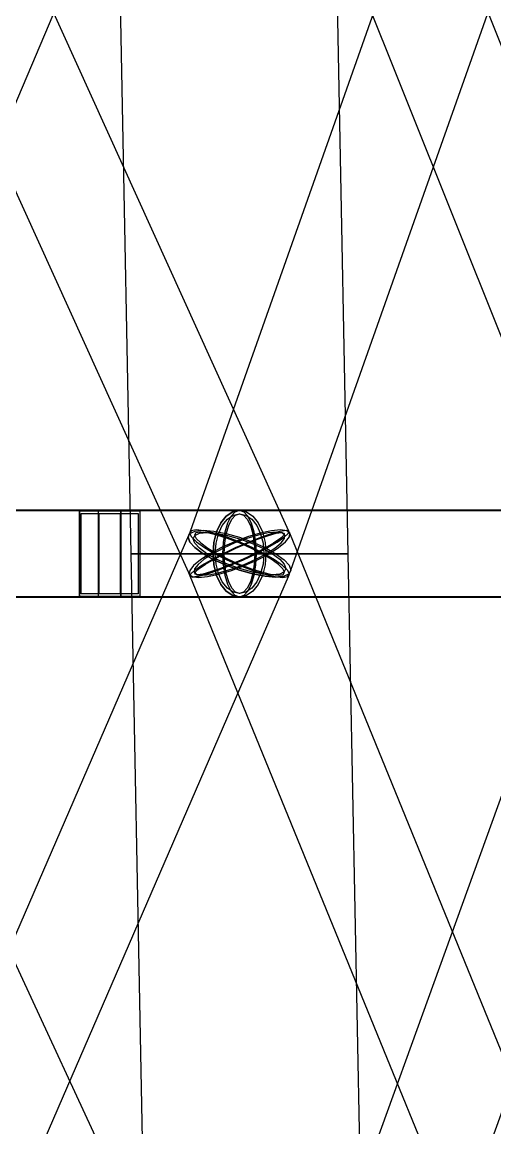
# Model space of a CAD drawing. Header units: millimetres. Extents: x -123812 to 252100, y -3000 to 639000.
# Drawn here: x 3580 to 5792, y 487312 to 492488 of the extents above; entities that cross this region are included whole.
import ezdxf

# ---------------------------------------------------------------- set-up
doc = ezdxf.new("R2010")
doc.units = ezdxf.units.MM
doc.layers.add('D-STR-STRC', color=7, linetype='Continuous', lineweight=25)

msp = doc.modelspace()

# ---------------------------------------------------------------- linework, layer by layer
at = {"layer": 'D-STR-STRC'}
for points in [[(2098.4, 494894.5), (4366.3, 489894.5), (4379, 489890.7), (4406.6, 489894.5), (4447.2, 489905.4), (4498, 489922.7), (4555.6, 489945.4), (4616, 489971.7), (4675.1, 490000), (4729, 490028.3), (4773.8, 490054.6), (4806.6, 490077.3), (4825.2, 490094.6), (4828.2, 490105.5), (2560.3, 495105.5)], [(4265.4, 495094.6), (2145.1, 490094.6), (2153.5, 490077.3), (2177.3, 490054.6), (2215, 490028.3), (2263.8, 490000), (2320.6, 489971.7), (2381.4, 489945.4), (2442, 489922.7), (2498.5, 489905.4), (2546.8, 489894.5), (2583.7, 489890.7), (2606.8, 489894.5), (2614.3, 489905.4), (4734.6, 494905.4)], [(4264.3, 494905.4), (6265.7, 489905.4), (6279.7, 489894.5), (6308.8, 489890.7), (6351.1, 489894.5), (6403.6, 489905.4), (6462.7, 489922.7), (6524.5, 489945.4), (6584.7, 489971.7), (6639.3, 490000), (6684.4, 490028.3), (6717.1, 490054.6), (6735.1, 490077.3), (6737.2, 490094.6), (4735.7, 495094.6)], [(6123.2, 495077.3), (4356.5, 490077.3), (4364.6, 490054.6), (4388.6, 490028.3), (4426.8, 490000), (4476.6, 489971.7), (4534.6, 489945.4), (4596.9, 489922.7), (4659.3, 489905.4), (4717.3, 489894.5), (4767.2, 489890.7), (4805.6, 489894.5), (4829.7, 489905.4), (4838, 489922.7), (6604.7, 494922.7)], [(2379.7, 489796.8), (4597.2, 489796.8), (4617.3, 489803.7), (4636.1, 489824), (4652.2, 489856.3), (4664.6, 489898.4), (4672.3, 489947.4), (4675, 490000), (4672.3, 490052.6), (4664.6, 490101.6), (4652.2, 490143.7), (4636.1, 490176), (4617.3, 490196.3), (4597.2, 490203.2), (2379.7, 490203.2)], [(2379.7, 489796.8), (4597.2, 489796.8), (4617.3, 489803.7), (4636.1, 489824), (4652.2, 489856.3), (4664.6, 489898.4), (4672.3, 489947.4), (4675, 490000), (4672.3, 490052.6), (4664.6, 490101.6), (4652.2, 490143.7), (4636.1, 490176), (4617.3, 490196.3), (4597.2, 490203.2), (2379.7, 490203.2)], [(6501.5, 490203.2), (4597.2, 490203.2), (4565.2, 490196.3), (4535.4, 490176), (4509.8, 490143.7), (4490.1, 490101.6), (4477.7, 490052.6), (4473.5, 490000), (4477.7, 489947.4), (4490.1, 489898.4), (4509.8, 489856.3), (4535.4, 489824), (4565.2, 489803.7), (4597.2, 489796.8), (6501.5, 489796.8)], [(6501.5, 490203.2), (4597.2, 490203.2), (4565.2, 490196.3), (4535.4, 490176), (4509.8, 490143.7), (4490.1, 490101.6), (4477.7, 490052.6), (4473.5, 490000), (4477.7, 489947.4), (4490.1, 489898.4), (4509.8, 489856.3), (4535.4, 489824), (4565.2, 489803.7), (4597.2, 489796.8), (6501.5, 489796.8)], [(2149.6, 489892.6), (4464.3, 484892.6), (4477.2, 484888.9), (4504.8, 484892.6), (4545.4, 484903.7), (4596.2, 484921.4), (4653.6, 484944.4), (4713.8, 484971.2), (4772.7, 485000), (4826.3, 485028.8), (4870.9, 485055.6), (4903.4, 485078.6), (4921.8, 485096.3), (4924.6, 485107.4), (2609.8, 490107.4)], [(2663.9, 484903.7), (4831.1, 489903.7), (4822.7, 489921.4), (4798.9, 489944.4), (4761.4, 489971.2), (4712.7, 490000), (4656.1, 490028.8), (4595.5, 490055.6), (4535, 490078.6), (4478.8, 490096.3), (4430.6, 490107.4), (4393.8, 490111.1), (4370.8, 490107.4), (4363.3, 490096.3), (2196.1, 485096.3)], [(6874, 485096.3), (4832.3, 490096.3), (4818.1, 490107.4), (4788.9, 490111.1), (4746.6, 490107.4), (4694.1, 490096.3), (4635, 490078.6), (4573.4, 490055.6), (4513.4, 490028.8), (4459, 490000), (4414.2, 489971.2), (4381.7, 489944.4), (4364, 489921.4), (4362.2, 489903.7), (6403.9, 484903.7)], [(4934.7, 484921.4), (6741.7, 489921.4), (6733.6, 489944.4), (6709.7, 489971.2), (6671.6, 490000), (6621.9, 490028.8), (6564, 490055.6), (6501.8, 490078.6), (6439.6, 490096.3), (6381.7, 490107.4), (6331.8, 490111.1), (6293.6, 490107.4), (6269.5, 490096.3), (6261.2, 490078.6), (4454.2, 485078.6)]]:
    msp.add_lwpolyline(points, dxfattribs=at)
for points in [[(3991.8, 495000), (4088.6, 490000), (5105.9, 490000), (5008.2, 495000)], [(3991.8, 495000), (4088.6, 490000), (5105.9, 490000), (5008.2, 495000)], [(-51.8, 489800), (4041.2, 489800), (4041.2, 490200), (-51.8, 490200)], [(-51.8, 489800), (4041.2, 489800), (4041.2, 490200), (-51.8, 490200)], [(3848, 489800), (7051.3, 489800), (7051.3, 490200), (3848, 490200)], [(3848, 490200), (4130.8, 490200), (4130.8, 489800), (3848, 489800)], [(3848, 489800), (7051.3, 489800), (7051.3, 490200), (3848, 490200)], [(3848, 490200), (4130.8, 490200), (4130.8, 489800), (3848, 489800)], [(3856.5, 490188), (4122.3, 490188), (4122.3, 489812), (3856.5, 489812)], [(3856.5, 490188), (4122.3, 490188), (4122.3, 489812), (3856.5, 489812)], [(3937.6, 490200), (4041.2, 490200), (4041.2, 489800), (3937.6, 489800)], [(3937.6, 490200), (4041.2, 490200), (4041.2, 489800), (3937.6, 489800)], [(3940.7, 490188), (4038.1, 490188), (4038.1, 489812), (3940.7, 489812)], [(3940.7, 490188), (4038.1, 490188), (4038.1, 489812), (3940.7, 489812)], [(4720.9, 490000), (4716.7, 489947.4), (4704.3, 489898.4), (4684.7, 489856.3), (4659.1, 489824), (4629.2, 489803.7), (4597.2, 489796.8), (4565.2, 489803.7), (4535.4, 489824), (4509.8, 489856.3), (4490.1, 489898.4), (4477.7, 489947.4), (4473.5, 490000), (4477.7, 490052.6), (4490.1, 490101.6), (4509.8, 490143.7), (4535.4, 490176), (4565.2, 490196.3), (4597.2, 490203.2), (4629.2, 490196.3), (4659.1, 490176), (4684.7, 490143.7), (4704.3, 490101.6), (4716.7, 490052.6)], [(4720.9, 490000), (4716.7, 489947.4), (4704.3, 489898.4), (4684.7, 489856.3), (4659.1, 489824), (4629.2, 489803.7), (4597.2, 489796.8), (4565.2, 489803.7), (4535.4, 489824), (4509.8, 489856.3), (4490.1, 489898.4), (4477.7, 489947.4), (4473.5, 490000), (4477.7, 490052.6), (4490.1, 490101.6), (4509.8, 490143.7), (4535.4, 490176), (4565.2, 490196.3), (4597.2, 490203.2), (4629.2, 490196.3), (4659.1, 490176), (4684.7, 490143.7), (4704.3, 490101.6), (4716.7, 490052.6)], [(4711.2, 490000), (4707.3, 489951.5), (4695.9, 489906.4), (4677.8, 489867.6), (4654.2, 489837.9), (4626.7, 489819.2), (4597.2, 489812.8), (4567.7, 489819.2), (4540.2, 489837.9), (4516.6, 489867.6), (4498.5, 489906.4), (4487.1, 489951.5), (4483.3, 490000), (4487.1, 490048.5), (4498.5, 490093.6), (4516.6, 490132.4), (4540.2, 490162.1), (4567.7, 490180.8), (4597.2, 490187.2), (4626.7, 490180.8), (4654.2, 490162.1), (4677.8, 490132.4), (4695.9, 490093.6), (4707.3, 490048.5)], [(4711.2, 490000), (4707.3, 489951.5), (4695.9, 489906.4), (4677.8, 489867.6), (4654.2, 489837.9), (4626.7, 489819.2), (4597.2, 489812.8), (4567.7, 489819.2), (4540.2, 489837.9), (4516.6, 489867.6), (4498.5, 489906.4), (4487.1, 489951.5), (4483.3, 490000), (4487.1, 490048.5), (4498.5, 490093.6), (4516.6, 490132.4), (4540.2, 490162.1), (4567.7, 490180.8), (4597.2, 490187.2), (4626.7, 490180.8), (4654.2, 490162.1), (4677.8, 490132.4), (4695.9, 490093.6), (4707.3, 490048.5)], [(4675, 490000), (4672.3, 489947.4), (4664.6, 489898.4), (4652.2, 489856.3), (4636.1, 489824), (4617.3, 489803.7), (4597.2, 489796.8), (4577.1, 489803.7), (4558.3, 489824), (4542.2, 489856.3), (4529.9, 489898.4), (4522.1, 489947.4), (4519.5, 490000), (4522.1, 490052.6), (4529.9, 490101.6), (4542.2, 490143.7), (4558.3, 490176), (4577.1, 490196.3), (4597.2, 490203.2), (4617.3, 490196.3), (4636.1, 490176), (4652.2, 490143.7), (4664.6, 490101.6), (4672.3, 490052.6)], [(4675, 490000), (4672.3, 489947.4), (4664.6, 489898.4), (4652.2, 489856.3), (4636.1, 489824), (4617.3, 489803.7), (4597.2, 489796.8), (4577.1, 489803.7), (4558.3, 489824), (4542.2, 489856.3), (4529.9, 489898.4), (4522.1, 489947.4), (4519.5, 490000), (4522.1, 490052.6), (4529.9, 490101.6), (4542.2, 490143.7), (4558.3, 490176), (4577.1, 490196.3), (4597.2, 490203.2), (4617.3, 490196.3), (4636.1, 490176), (4652.2, 490143.7), (4664.6, 490101.6), (4672.3, 490052.6)], [(4668.9, 490000), (4666.4, 489951.5), (4659.3, 489906.4), (4647.9, 489867.6), (4633, 489837.9), (4615.8, 489819.2), (4597.2, 489812.8), (4578.7, 489819.2), (4561.4, 489837.9), (4546.6, 489867.6), (4535.2, 489906.4), (4528, 489951.5), (4525.6, 490000), (4528, 490048.5), (4535.2, 490093.6), (4546.6, 490132.4), (4561.4, 490162.1), (4578.7, 490180.8), (4597.2, 490187.2), (4615.8, 490180.8), (4633, 490162.1), (4647.9, 490132.4), (4659.3, 490093.6), (4666.4, 490048.5)], [(4668.9, 490000), (4666.4, 489951.5), (4659.3, 489906.4), (4647.9, 489867.6), (4633, 489837.9), (4615.8, 489819.2), (4597.2, 489812.8), (4578.7, 489819.2), (4561.4, 489837.9), (4546.6, 489867.6), (4535.2, 489906.4), (4528, 489951.5), (4525.6, 490000), (4528, 490048.5), (4535.2, 490093.6), (4546.6, 490132.4), (4561.4, 490162.1), (4578.7, 490180.8), (4597.2, 490187.2), (4615.8, 490180.8), (4633, 490162.1), (4647.9, 490132.4), (4659.3, 490093.6), (4666.4, 490048.5)], [(4767.6, 490000), (4805.8, 489971.7), (4829.8, 489945.4), (4838, 489922.7), (4829.7, 489905.4), (4805.6, 489894.5), (4767.2, 489890.7), (4717.3, 489894.5), (4659.3, 489905.4), (4596.9, 489922.7), (4534.6, 489945.4), (4476.6, 489971.7), (4426.8, 490000), (4388.6, 490028.3), (4364.6, 490054.6), (4356.5, 490077.3), (4364.8, 490094.6), (4388.9, 490105.5), (4427.2, 490109.3), (4477.1, 490105.5), (4535.2, 490094.6), (4597.5, 490077.3), (4659.8, 490054.6), (4717.8, 490028.3)], [(4459, 490000), (4414.2, 489971.2), (4381.7, 489944.4), (4364, 489921.4), (4362.2, 489903.7), (4376.3, 489892.6), (4405.6, 489888.9), (4447.9, 489892.6), (4500.3, 489903.7), (4559.4, 489921.4), (4621.1, 489944.4), (4681.1, 489971.2), (4735.4, 490000), (4780.3, 490028.8), (4812.7, 490055.6), (4830.4, 490078.6), (4832.3, 490096.3), (4818.1, 490107.4), (4788.9, 490111.1), (4746.6, 490107.4), (4694.1, 490096.3), (4635, 490078.6), (4573.4, 490055.6), (4513.4, 490028.8)], [(4481.7, 490000), (4538.3, 489971.2), (4598.9, 489944.4), (4659.4, 489921.4), (4715.6, 489903.7), (4763.8, 489892.6), (4800.6, 489888.9), (4823.6, 489892.6), (4831.1, 489903.7), (4822.7, 489921.4), (4798.9, 489944.4), (4761.4, 489971.2), (4712.7, 490000), (4656.1, 490028.8), (4595.5, 490055.6), (4535, 490078.6), (4478.8, 490096.3), (4430.6, 490107.4), (4393.8, 490111.1), (4370.8, 490107.4), (4363.3, 490096.3), (4371.7, 490078.6), (4395.5, 490055.6), (4433, 490028.8)], [(4675.1, 490000), (4616, 489971.7), (4555.6, 489945.4), (4498, 489922.7), (4447.2, 489905.4), (4406.6, 489894.5), (4379, 489890.7), (4366.3, 489894.5), (4369.3, 489905.4), (4387.8, 489922.7), (4420.6, 489945.4), (4465.5, 489971.7), (4519.3, 490000), (4578.5, 490028.3), (4638.9, 490054.6), (4696.5, 490077.3), (4747.3, 490094.6), (4787.9, 490105.5), (4815.5, 490109.3), (4828.2, 490105.5), (4825.2, 490094.6), (4806.6, 490077.3), (4773.8, 490054.6), (4729, 490028.3)], [(4750.9, 490000), (4785.3, 489974.5), (4806.9, 489950.7), (4814.3, 489930.3), (4806.8, 489914.7), (4785.1, 489904.8), (4750.5, 489901.5), (4705.5, 489904.8), (4653.1, 489914.7), (4597, 489930.3), (4540.8, 489950.7), (4488.5, 489974.5), (4443.6, 490000), (4409.1, 490025.5), (4387.5, 490049.3), (4380.2, 490069.7), (4387.6, 490085.3), (4409.4, 490095.2), (4443.9, 490098.5), (4488.9, 490095.2), (4541.3, 490085.3), (4597.5, 490069.7), (4653.6, 490049.3), (4706, 490025.5)], [(4472.6, 490000), (4432.2, 489974.1), (4402.9, 489949.9), (4387, 489929.1), (4385.3, 489913.2), (4398.1, 489903.2), (4424.4, 489899.8), (4462.6, 489903.2), (4509.9, 489913.2), (4563.1, 489929.1), (4618.7, 489949.9), (4672.8, 489974.1), (4721.8, 490000), (4762.3, 490025.9), (4791.5, 490050.1), (4807.5, 490070.9), (4809.1, 490086.8), (4796.4, 490096.8), (4770, 490100.2), (4731.9, 490096.8), (4684.6, 490086.8), (4631.3, 490070.9), (4575.7, 490050.1), (4521.6, 490025.9)], [(4493.1, 490000), (4544.1, 489974.1), (4598.7, 489949.9), (4653.3, 489929.1), (4704, 489913.2), (4747.4, 489903.2), (4780.6, 489899.8), (4801.3, 489903.2), (4808.1, 489913.2), (4800.5, 489929.1), (4779.1, 489949.9), (4745.3, 489974.1), (4701.3, 490000), (4650.3, 490025.9), (4595.7, 490050.1), (4541.2, 490070.9), (4490.5, 490086.8), (4447, 490096.8), (4413.8, 490100.2), (4393.1, 490096.8), (4386.3, 490086.8), (4393.9, 490070.9), (4415.4, 490050.1), (4449.2, 490025.9)], [(4667.5, 490000), (4614.1, 489974.5), (4559.7, 489950.7), (4507.7, 489930.3), (4461.9, 489914.7), (4425.3, 489904.8), (4400.5, 489901.5), (4389, 489904.8), (4391.7, 489914.7), (4408.4, 489930.3), (4438, 489950.7), (4478.5, 489974.5), (4527, 490000), (4580.3, 490025.5), (4634.8, 490049.3), (4686.7, 490069.7), (4732.5, 490085.3), (4769.1, 490095.2), (4794, 490098.5), (4805.5, 490095.2), (4802.7, 490085.3), (4786, 490069.7), (4756.4, 490049.3), (4716, 490025.5)], [(4088.6, 490000), (4185.3, 485000), (5203.6, 485000), (5105.9, 490000)], [(5105.9, 490000), (5088.5, 490000), (5037.7, 490000), (4956.9, 490000), (4851.6, 490000), (4728.9, 490000), (4597.2, 490000), (4465.6, 490000), (4342.9, 490000), (4237.5, 490000), (4156.7, 490000), (4105.9, 490000), (4088.6, 490000), (4105.9, 490000), (4156.7, 490000), (4237.5, 490000), (4342.9, 490000), (4465.6, 490000), (4597.2, 490000), (4728.9, 490000), (4851.6, 490000), (4956.9, 490000), (5037.7, 490000), (5088.5, 490000)], [(4088.6, 490000), (4185.3, 485000), (5203.6, 485000), (5105.9, 490000)], [(5105.9, 490000), (5088.5, 490000), (5037.7, 490000), (4956.9, 490000), (4851.6, 490000), (4728.9, 490000), (4597.2, 490000), (4465.6, 490000), (4342.9, 490000), (4237.5, 490000), (4156.7, 490000), (4105.9, 490000), (4088.6, 490000), (4105.9, 490000), (4156.7, 490000), (4237.5, 490000), (4342.9, 490000), (4465.6, 490000), (4597.2, 490000), (4728.9, 490000), (4851.6, 490000), (4956.9, 490000), (5037.7, 490000), (5088.5, 490000)]]:
    msp.add_lwpolyline(points, close=True, dxfattribs=at)

doc.saveas('drawing.dxf')
